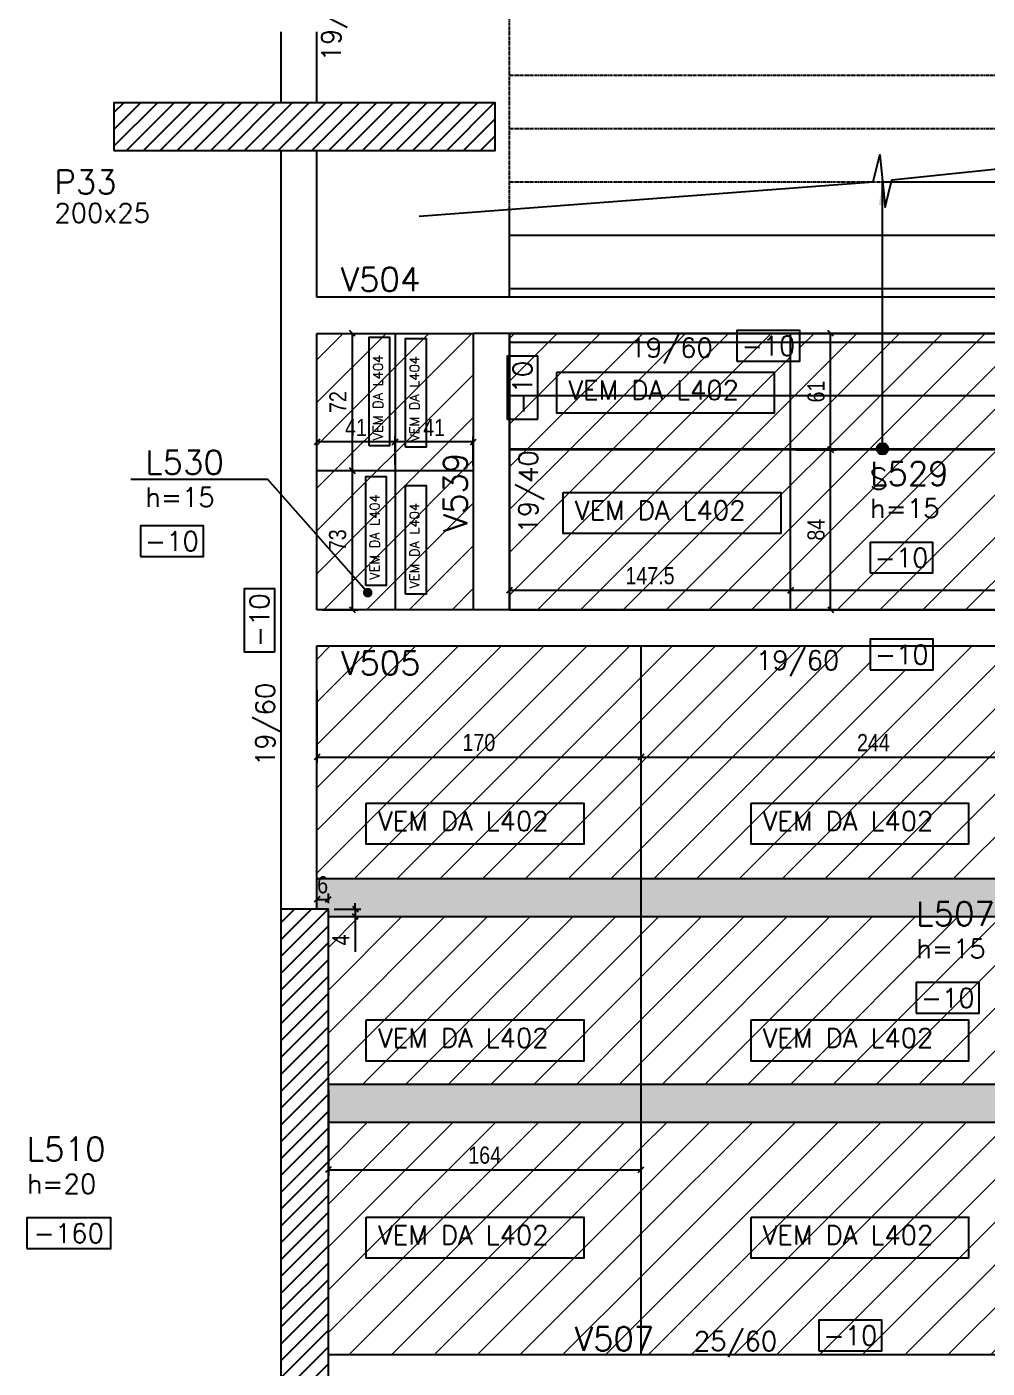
# Model space of a CAD drawing. Extents: x 1860 to 8661, y -614 to 3837.
# Drawn here: x 2781 to 3285, y 2561 to 3265 of the extents above; entities that cross this region are included whole.
import ezdxf
from ezdxf import colors
from ezdxf.entities.mleader import LeaderData, LeaderLine
from ezdxf.enums import TextEntityAlignment as Align
from ezdxf.math import Vec2, Vec3

# ---------------------------------------------------------------- set-up
doc = ezdxf.new("R2010")
doc.units = 0
doc.linetypes.add('DASHED', pattern=[0.75, 0.5, -0.25])
for name, color, linetype in [('COTA', 241, 'Continuous'), ('F-AUX', 2, 'Continuous'), ('F-ESCADAS', 2, 'Continuous'), ('F-LAJES-DIM', 2, 'Continuous'), ('F-LAJES-NOME', 4, 'Continuous'), ('F-PILARES-DIM', 172, 'Continuous'), ('F-PILARES-HACH', 174, 'Continuous'), ('F-PILARES-NOME', 170, 'Continuous'), ('F-PILARES-S', 170, 'Continuous'), ('F-VIGAS', 3, 'Continuous'), ('F-VIGAS-DIM', 2, 'Continuous'), ('F-VIGAS-NOME', 4, 'Continuous'), ('Painéis', 200, 'Continuous')]:
    doc.layers.add(name, color=color, linetype=linetype)
doc.layers.add('F-DESNIVEL-5', color=7, linetype='Continuous', true_color=0xadd6ff)
doc.layers.add('Hachura', color=251, linetype='Continuous', lineweight=9)
doc.styles.add('5385-ARQ-PB-BAS-PLA-TER-TORRE-A-106-TXT$0$R60-75', font='romans.shx', dxfattribs={"height": 0.1125})
doc.styles.add('COTA TECNICA-50', font='techl___.ttf', dxfattribs={"height": 9})
doc.styles.add('MCP', font='romans.shx')
doc.styles.add('ROMANS', font='romans.shx')
doc.styles.get("Standard").update_dxf_attribs({"font": 'arial.ttf'})
doc.dimstyles.new('COTA PAINEL-50', dxfattribs={"dimtxt": 9, "dimasz": 3, "dimexe": 3, "dimexo": 3, "dimgap": 3, "dimtad": 1, "dimdec": 1, "dimzin": 12, "dimdsep": 46, "dimtxsty": 'COTA TECNICA-50', "dimblk1": 'OBLIQUE', "dimblk2": 'OBLIQUE', "dimsah": 1, "dimcen": 0.9, "dimclrd": 4, "dimclre": 4, "dimclrt": 240, "dimadec": 1, "dimazin": 3, "dimtfac": 1, "dimtdec": 1, "dimtmove": 0, "dimatfit": 3, "dimfxl": 1, "dimtolj": 1, "dimtzin": 12, "dimarcsym": 0})
pattern_1 = [(45, (4153.2724, 6897.782), (-4.419417, 4.419417), [])]

# ---------------------------------------------------------------- blocks, each defined once
blk = doc.blocks.new('*U10')
at = {"layer": 'F-LAJES-DIM', "color": 1}
blk.add_lwpolyline([(0, 0), (33, 0), (33, 16), (0, 16)], close=True, dxfattribs=at)
at = {"layer": 'F-LAJES-DIM', "style": 'MCP'}
blk.add_attdef('DIM', text='', height=10, dxfattribs=at).set_placement((16.5, 8), align=Align.MIDDLE_CENTER)
blk = doc.blocks.new('*U9')
at = {"layer": 'F-LAJES-DIM', "color": 1}
blk.add_lwpolyline([(0, 0), (44, 0), (44, 16), (0, 16)], close=True, dxfattribs=at)
at = {"layer": 'F-LAJES-DIM', "style": 'MCP'}
blk.add_attdef('DIM', text='', height=10, dxfattribs=at).set_placement((22, 8), align=Align.MIDDLE_CENTER)
blk = doc.blocks.new('*U8')
at = {"layer": 'F-VIGAS-DIM', "color": 1}
blk.add_lwpolyline([(0, 0), (33, 0), (33, 16), (0, 16)], close=True, dxfattribs=at)
at = {"layer": 'F-VIGAS-DIM', "style": 'MCP'}
blk.add_attdef('DIM', text='', height=10, dxfattribs=at).set_placement((16.5, 8), align=Align.MIDDLE_CENTER)
blk = doc.blocks.new('_Dot')
at = {"color": 0, "linetype": 'ByBlock', "lineweight": -2}
blk.add_line((-0.5, 0), (-1, 0), dxfattribs=at)
at = {"color": 0, "linetype": 'ByBlock', "const_width": 0.5}
blk.add_lwpolyline([(-0.25, 0, 1), (0.25, 0, 1)], format="xyb", close=True, dxfattribs=at)
blk = doc.blocks.new('_Oblique')
at = {"color": 0, "linetype": 'ByBlock', "lineweight": -2}
blk.add_line((-0.5, -0.5), (0.5, 0.5), dxfattribs=at)
blk = doc.blocks.new('*D16')
at = {"layer": 'Defpoints', "color": 0, "transparency": 16777216}
for p in [(2933.27, 2920.08), (3103.27, 2920.08), (3103.27, 2882.02)]:
    blk.add_point(p, dxfattribs=at)
at = {"layer": 'Painéis', "color": 4, "lineweight": -2, "transparency": 16777216}
for p, q in [((2933.27, 2917.08), (2933.27, 2879.02)), ((3103.27, 2917.08), (3103.27, 2879.02)), ((2933.27, 2882.02), (3103.27, 2882.02))]:
    blk.add_line(p, q, dxfattribs=at)
at = {"layer": 'Painéis', "color": 4, "lineweight": -2, "transparency": 16777216, "xscale": 3, "yscale": 3, "zscale": 3, "rotation": 180}
blk.add_blockref('_Oblique', (2933.27, 2882.02), dxfattribs=at)
at = {"layer": 'Painéis', "color": 4, "lineweight": -2, "transparency": 16777216, "xscale": 3, "yscale": 3, "zscale": 3}
blk.add_blockref('_Oblique', (3103.27, 2882.02), dxfattribs=at)
at = {"layer": 'Painéis', "color": 240, "transparency": 16777216, "insert": (3018.27, 2889.61), "char_height": 9, "attachment_point": 5, "style": 'COTA TECNICA-50'}
blk.add_mtext('\\A1;170', dxfattribs=at)
blk = doc.blocks.new('*D17')
at = {"layer": 'Defpoints', "color": 0, "transparency": 16777216}
for p in [(3103.27, 2920.08), (3347.27, 2920.08), (3347.27, 2882.02)]:
    blk.add_point(p, dxfattribs=at)
at = {"layer": 'Painéis', "color": 4, "lineweight": -2, "transparency": 16777216}
for p, q in [((3103.27, 2917.08), (3103.27, 2879.02)), ((3347.27, 2917.08), (3347.27, 2879.02)), ((3103.27, 2882.02), (3347.27, 2882.02))]:
    blk.add_line(p, q, dxfattribs=at)
at = {"layer": 'Painéis', "color": 4, "lineweight": -2, "transparency": 16777216, "xscale": 3, "yscale": 3, "zscale": 3, "rotation": 180}
blk.add_blockref('_Oblique', (3103.27, 2882.02), dxfattribs=at)
at = {"layer": 'Painéis', "color": 4, "lineweight": -2, "transparency": 16777216, "xscale": 3, "yscale": 3, "zscale": 3}
blk.add_blockref('_Oblique', (3347.27, 2882.02), dxfattribs=at)
at = {"layer": 'Painéis', "color": 240, "transparency": 16777216, "insert": (3225.27, 2889.59), "char_height": 9, "attachment_point": 5, "style": 'COTA TECNICA-50'}
blk.add_mtext('\\A1;244', dxfattribs=at)
blk = doc.blocks.new('*D19')
at = {"layer": 'Defpoints', "color": 0, "transparency": 16777216}
for p in [(2933.27, 2802.28), (2939.27, 2807.34), (2939.27, 2802.28)]:
    blk.add_point(p, dxfattribs=at)
at = {"layer": 'Painéis', "color": 4, "lineweight": -2, "transparency": 16777216}
for p, q in [((2933.27, 2805.28), (2933.27, 2810.34)), ((2939.27, 2805.28), (2939.27, 2810.34)), ((2933.27, 2807.34), (2939.27, 2807.34))]:
    blk.add_line(p, q, dxfattribs=at)
at = {"layer": 'Painéis', "color": 4, "lineweight": -2, "transparency": 16777216, "xscale": 3, "yscale": 3, "zscale": 3, "rotation": 180}
blk.add_blockref('_Oblique', (2933.27, 2807.34), dxfattribs=at)
at = {"layer": 'Painéis', "color": 4, "lineweight": -2, "transparency": 16777216, "xscale": 3, "yscale": 3, "zscale": 3}
blk.add_blockref('_Oblique', (2939.27, 2807.34), dxfattribs=at)
at = {"layer": 'Painéis', "color": 240, "transparency": 16777216, "insert": (2936.27, 2814.93), "char_height": 9, "attachment_point": 5, "style": 'COTA TECNICA-50'}
blk.add_mtext('\\A1;6', dxfattribs=at)
blk = doc.blocks.new('*D20')
at = {"layer": 'Defpoints', "color": 0, "transparency": 16777216}
for p in [(2939.27, 2802.28), (2939.27, 2798.28), (2953.38, 2798.28)]:
    blk.add_point(p, dxfattribs=at)
at = {"layer": 'Painéis', "color": 4, "lineweight": -2, "transparency": 16777216}
for p, q in [((2942.27, 2802.28), (2956.38, 2802.28)), ((2953.38, 2802.28), (2953.38, 2805.28)), ((2953.38, 2802.28), (2953.38, 2798.28)), ((2942.27, 2798.28), (2956.38, 2798.28)), ((2953.38, 2798.28), (2953.38, 2779.77))]:
    blk.add_line(p, q, dxfattribs=at)
at = {"layer": 'Painéis', "color": 4, "lineweight": -2, "transparency": 16777216, "xscale": 3, "yscale": 3, "zscale": 3}
for p, rotation in [((2953.38, 2802.28), 270), ((2953.38, 2798.28), 90)]:
    blk.add_blockref('_Oblique', p, dxfattribs=dict(at, rotation=rotation))
at = {"layer": 'Painéis', "color": 240, "transparency": 16777216, "insert": (2945.81, 2786.03), "char_height": 9, "attachment_point": 5, "rotation": 90, "style": 'COTA TECNICA-50'}
blk.add_mtext('\\A1;4', dxfattribs=at)
blk = doc.blocks.new('*D21')
at = {"layer": 'Defpoints', "color": 0, "transparency": 16777216}
for p in [(2939.27, 2710.28), (3103.27, 2710.28), (3103.27, 2665.48)]:
    blk.add_point(p, dxfattribs=at)
at = {"layer": 'Painéis', "color": 4, "lineweight": -2, "transparency": 16777216}
for p, q in [((2939.27, 2707.28), (2939.27, 2662.48)), ((3103.27, 2707.28), (3103.27, 2662.48)), ((2939.27, 2665.48), (3103.27, 2665.48))]:
    blk.add_line(p, q, dxfattribs=at)
at = {"layer": 'Painéis', "color": 4, "lineweight": -2, "transparency": 16777216, "xscale": 3, "yscale": 3, "zscale": 3, "rotation": 180}
blk.add_blockref('_Oblique', (2939.27, 2665.48), dxfattribs=at)
at = {"layer": 'Painéis', "color": 4, "lineweight": -2, "transparency": 16777216, "xscale": 3, "yscale": 3, "zscale": 3}
blk.add_blockref('_Oblique', (3103.27, 2665.48), dxfattribs=at)
at = {"layer": 'Painéis', "color": 240, "transparency": 16777216, "insert": (3021.27, 2673.07), "char_height": 9, "attachment_point": 5, "style": 'COTA TECNICA-50'}
blk.add_mtext('\\A1;164', dxfattribs=at)
blk = doc.blocks.new('*D62')
at = {"layer": 'Defpoints', "color": 0, "transparency": 16777216}
for p in [(2933.27, 3032.28), (2951.86, 3032.28), (2933.27, 2959.28)]:
    blk.add_point(p, dxfattribs=at)
at = {"layer": 'Painéis', "color": 4, "lineweight": -2, "transparency": 16777216}
for p, q in [((2936.27, 3032.28), (2954.86, 3032.28)), ((2951.86, 2959.28), (2951.86, 3032.28)), ((2936.27, 2959.28), (2954.86, 2959.28))]:
    blk.add_line(p, q, dxfattribs=at)
at = {"layer": 'Painéis', "color": 4, "lineweight": -2, "transparency": 16777216, "xscale": 3, "yscale": 3, "zscale": 3}
for p, rotation in [((2951.86, 3032.28), 90), ((2951.86, 2959.28), 270)]:
    blk.add_blockref('_Oblique', p, dxfattribs=dict(at, rotation=rotation))
at = {"layer": 'Painéis', "color": 240, "transparency": 16777216, "insert": (2944.16, 2995.78), "char_height": 9, "attachment_point": 5, "rotation": 90, "style": 'COTA TECNICA-50'}
blk.add_mtext('\\A1;73', dxfattribs=at)
blk = doc.blocks.new('*D63')
at = {"layer": 'Defpoints', "color": 0, "transparency": 16777216}
for p in [(2933.27, 3104.28), (2951.86, 3104.28), (2933.27, 3032.28)]:
    blk.add_point(p, dxfattribs=at)
at = {"layer": 'Painéis', "color": 4, "lineweight": -2, "transparency": 16777216}
for p, q in [((2936.27, 3104.28), (2954.86, 3104.28)), ((2951.86, 3032.28), (2951.86, 3104.28)), ((2936.27, 3032.28), (2954.86, 3032.28))]:
    blk.add_line(p, q, dxfattribs=at)
at = {"layer": 'Painéis', "color": 4, "lineweight": -2, "transparency": 16777216, "xscale": 3, "yscale": 3, "zscale": 3}
for p, rotation in [((2951.86, 3104.28), 90), ((2951.86, 3032.28), 270)]:
    blk.add_blockref('_Oblique', p, dxfattribs=dict(at, rotation=rotation))
at = {"layer": 'Painéis', "color": 240, "transparency": 16777216, "insert": (2944.29, 3068.28), "char_height": 9, "attachment_point": 5, "rotation": 90, "style": 'COTA TECNICA-50'}
blk.add_mtext('\\A1;72', dxfattribs=at)
blk = doc.blocks.new('*D64')
at = {"layer": 'Defpoints', "color": 0, "transparency": 16777216}
for p in [(2974.27, 3047.34), (2974.27, 3032.28), (3015.27, 3031.78)]:
    blk.add_point(p, dxfattribs=at)
at = {"layer": 'Painéis', "color": 4, "lineweight": -2, "transparency": 16777216}
for p, q in [((2974.27, 3035.28), (2974.27, 3050.34)), ((3015.27, 3034.78), (3015.27, 3050.34)), ((3015.27, 3047.34), (2974.27, 3047.34))]:
    blk.add_line(p, q, dxfattribs=at)
at = {"layer": 'Painéis', "color": 4, "lineweight": -2, "transparency": 16777216, "xscale": 3, "yscale": 3, "zscale": 3, "rotation": 180}
blk.add_blockref('_Oblique', (2974.27, 3047.34), dxfattribs=at)
at = {"layer": 'Painéis', "color": 4, "lineweight": -2, "transparency": 16777216, "xscale": 3, "yscale": 3, "zscale": 3}
blk.add_blockref('_Oblique', (3015.27, 3047.34), dxfattribs=at)
at = {"layer": 'Painéis', "color": 240, "transparency": 16777216, "insert": (2994.77, 3054.9), "char_height": 9, "attachment_point": 5, "style": 'COTA TECNICA-50'}
blk.add_mtext('\\A1;41', dxfattribs=at)
blk = doc.blocks.new('*D65')
at = {"layer": 'Defpoints', "color": 0, "transparency": 16777216}
for p in [(2933.27, 3047.34), (2933.27, 3031.78), (2974.27, 3032.28)]:
    blk.add_point(p, dxfattribs=at)
at = {"layer": 'Painéis', "color": 4, "lineweight": -2, "transparency": 16777216}
for p, q in [((2933.27, 3034.78), (2933.27, 3050.34)), ((2974.27, 3035.28), (2974.27, 3050.34)), ((2974.27, 3047.34), (2933.27, 3047.34))]:
    blk.add_line(p, q, dxfattribs=at)
at = {"layer": 'Painéis', "color": 4, "lineweight": -2, "transparency": 16777216, "xscale": 3, "yscale": 3, "zscale": 3, "rotation": 180}
blk.add_blockref('_Oblique', (2933.27, 3047.34), dxfattribs=at)
at = {"layer": 'Painéis', "color": 4, "lineweight": -2, "transparency": 16777216, "xscale": 3, "yscale": 3, "zscale": 3}
blk.add_blockref('_Oblique', (2974.27, 3047.34), dxfattribs=at)
at = {"layer": 'Painéis', "color": 240, "transparency": 16777216, "insert": (2953.77, 3054.9), "char_height": 9, "attachment_point": 5, "style": 'COTA TECNICA-50'}
blk.add_mtext('\\A1;41', dxfattribs=at)
blk = doc.blocks.new('*D66')
at = {"layer": 'Defpoints', "color": 0, "transparency": 16777216}
for p in [(3181.77, 2969.53), (3034.27, 2959.28), (3181.77, 2959.28)]:
    blk.add_point(p, dxfattribs=at)
at = {"layer": 'Painéis', "color": 4, "lineweight": -2, "transparency": 16777216}
for p, q in [((3034.27, 2962.28), (3034.27, 2972.53)), ((3181.77, 2962.28), (3181.77, 2972.53)), ((3034.27, 2969.53), (3181.77, 2969.53))]:
    blk.add_line(p, q, dxfattribs=at)
at = {"layer": 'Painéis', "color": 4, "lineweight": -2, "transparency": 16777216, "xscale": 3, "yscale": 3, "zscale": 3, "rotation": 180}
blk.add_blockref('_Oblique', (3034.27, 2969.53), dxfattribs=at)
at = {"layer": 'Painéis', "color": 4, "lineweight": -2, "transparency": 16777216, "xscale": 3, "yscale": 3, "zscale": 3}
blk.add_blockref('_Oblique', (3181.77, 2969.53), dxfattribs=at)
at = {"layer": 'Painéis', "color": 240, "transparency": 16777216, "insert": (3108.02, 2977.12), "char_height": 9, "attachment_point": 5, "style": 'COTA TECNICA-50'}
blk.add_mtext('\\A1;147.5', dxfattribs=at)
blk = doc.blocks.new('*D67')
at = {"layer": 'Defpoints', "color": 0, "transparency": 16777216}
for p in [(3425.77, 2969.53), (3181.77, 2959.28), (3425.77, 2959.28)]:
    blk.add_point(p, dxfattribs=at)
at = {"layer": 'Painéis', "color": 4, "lineweight": -2, "transparency": 16777216}
for p, q in [((3181.77, 2962.28), (3181.77, 2972.53)), ((3425.77, 2962.28), (3425.77, 2972.53)), ((3181.77, 2969.53), (3425.77, 2969.53))]:
    blk.add_line(p, q, dxfattribs=at)
at = {"layer": 'Painéis', "color": 4, "lineweight": -2, "transparency": 16777216, "xscale": 3, "yscale": 3, "zscale": 3, "rotation": 180}
blk.add_blockref('_Oblique', (3181.77, 2969.53), dxfattribs=at)
at = {"layer": 'Painéis', "color": 4, "lineweight": -2, "transparency": 16777216, "xscale": 3, "yscale": 3, "zscale": 3}
blk.add_blockref('_Oblique', (3425.77, 2969.53), dxfattribs=at)
at = {"layer": 'Painéis', "color": 240, "transparency": 16777216, "insert": (3303.77, 2977.09), "char_height": 9, "attachment_point": 5, "style": 'COTA TECNICA-50'}
blk.add_mtext('\\A1;244', dxfattribs=at)
blk = doc.blocks.new('*D68')
at = {"layer": 'Defpoints', "color": 0, "transparency": 16777216}
for p in [(3181.77, 3043.28), (3202.77, 3043.28), (3181.77, 2959.28)]:
    blk.add_point(p, dxfattribs=at)
at = {"layer": 'Painéis', "color": 4, "lineweight": -2, "transparency": 16777216}
for p, q in [((3184.77, 3043.28), (3205.77, 3043.28)), ((3202.77, 2959.28), (3202.77, 3043.28)), ((3184.77, 2959.28), (3205.77, 2959.28))]:
    blk.add_line(p, q, dxfattribs=at)
at = {"layer": 'Painéis', "color": 4, "lineweight": -2, "transparency": 16777216, "xscale": 3, "yscale": 3, "zscale": 3}
for p, rotation in [((3202.77, 3043.28), 90), ((3202.77, 2959.28), 270)]:
    blk.add_blockref('_Oblique', p, dxfattribs=dict(at, rotation=rotation))
at = {"layer": 'Painéis', "color": 240, "transparency": 16777216, "insert": (3195.18, 3001.28), "char_height": 9, "attachment_point": 5, "rotation": 90, "style": 'COTA TECNICA-50'}
blk.add_mtext('\\A1;84', dxfattribs=at)
blk = doc.blocks.new('*D69')
at = {"layer": 'Defpoints', "color": 0, "transparency": 16777216}
for p in [(3181.77, 3104.28), (3202.77, 3104.28), (3181.77, 3043.28)]:
    blk.add_point(p, dxfattribs=at)
at = {"layer": 'Painéis', "color": 4, "lineweight": -2, "transparency": 16777216}
for p, q in [((3184.77, 3104.28), (3205.77, 3104.28)), ((3202.77, 3043.28), (3202.77, 3104.28)), ((3184.77, 3043.28), (3205.77, 3043.28))]:
    blk.add_line(p, q, dxfattribs=at)
at = {"layer": 'Painéis', "color": 4, "lineweight": -2, "transparency": 16777216, "xscale": 3, "yscale": 3, "zscale": 3}
for p, rotation in [((3202.77, 3104.28), 90), ((3202.77, 3043.28), 270)]:
    blk.add_blockref('_Oblique', p, dxfattribs=dict(at, rotation=rotation))
at = {"layer": 'Painéis', "color": 240, "transparency": 16777216, "insert": (3195.18, 3073.78), "char_height": 9, "attachment_point": 5, "rotation": 90, "style": 'COTA TECNICA-50'}
blk.add_mtext('\\A1;61', dxfattribs=at)

msp = doc.modelspace()

# ---------------------------------------------------------------- hatches: boundary and pattern name
at = {"layer": 'F-AUX'}
h = msp.add_hatch(color=1, dxfattribs=at)
edge = h.paths.add_edge_path()
edge.add_arc((3230.02, 3043.78), 3, 0, 360)
at = {"layer": 'F-PILARES-HACH', "linetype": 'Continuous'}
h = msp.add_hatch(dxfattribs=at)
h.set_pattern_fill('ANSI31', color=256, scale=50, style=0)
h.set_pattern_definition(pattern_1)
h.paths.add_polyline_path([(2826.77, 3200.28), (3026.77, 3200.28), (3026.77, 3225.28), (2826.77, 3225.28)], flags=16)
h = msp.add_hatch(dxfattribs=at)
h.set_pattern_fill('ANSI31', color=256, scale=50, style=0)
h.set_pattern_definition(pattern_1)
h.paths.add_polyline_path([(2914.27, 2504.28), (2939.27, 2504.28), (2939.27, 2802.28), (2914.27, 2802.28)], flags=16)
at = {"layer": 'Hachura'}
h = msp.add_hatch(dxfattribs=at)
h.set_pattern_fill('ANSI31', color=256, scale=5)
h.paths.add_polyline_path([(2974.27, 3032.28), (2974.27, 3104.28), (2933.27, 3104.28), (2933.27, 3032.28)])
h = msp.add_hatch(dxfattribs=at)
h.set_pattern_fill('ANSI31', color=256, scale=5)
h.paths.add_polyline_path([(3015.27, 3032.28), (3015.27, 3104.28), (2974.27, 3104.28), (2974.27, 3032.28)])
h = msp.add_hatch(dxfattribs=at)
h.set_pattern_fill('ANSI31', color=256, scale=5)
h.paths.add_polyline_path([(3034.27, 3043.28), (3181.77, 3043.28), (3181.77, 3104.28), (3034.27, 3104.28)])
h = msp.add_hatch(dxfattribs=at)
h.set_pattern_fill('ANSI31', color=256, scale=5)
h.paths.add_polyline_path([(3425.77, 3104.28), (3186.65, 3104.28), (3186.65, 3089.78), (3181.77, 3089.78), (3181.77, 3043.28), (3425.77, 3043.28)])
h = msp.add_hatch(dxfattribs=at)
h.set_pattern_fill('ANSI31', color=256, scale=5)
h.paths.add_polyline_path([(3181.77, 2959.28), (3181.77, 3043.28), (3034.27, 3043.28), (3034.27, 2959.28)])
h = msp.add_hatch(dxfattribs=at)
h.set_pattern_fill('ANSI31', color=256, scale=5)
h.paths.add_polyline_path([(3181.77, 3043.28), (3181.77, 2959.28), (3425.77, 2959.28), (3425.77, 3043.28)])
h = msp.add_hatch(dxfattribs=at)
h.set_pattern_fill('ANSI31', color=256, scale=5)
h.paths.add_polyline_path([(2933.27, 2959.28), (2974.27, 2959.28), (2974.27, 3032.28), (2933.27, 3032.28)])
h = msp.add_hatch(dxfattribs=at)
h.set_pattern_fill('ANSI31', color=256, scale=5)
h.paths.add_polyline_path([(2974.27, 3032.28), (2974.27, 2959.28), (3015.27, 2959.28), (3015.27, 3032.28)])
h = msp.add_hatch(dxfattribs=at)
h.set_pattern_fill('ANSI31', color=256, scale=5)
h.paths.add_polyline_path([(3103.27, 2818.28), (3103.27, 2940.28), (2933.27, 2940.28), (2933.27, 2818.28)])
h = msp.add_hatch(dxfattribs=at)
h.set_pattern_fill('ANSI31', color=256, scale=5)
h.paths.add_polyline_path([(3347.27, 2818.28), (3347.27, 2940.28), (3256.63, 2940.28), (3256.63, 2927.78), (3223.63, 2927.78), (3223.63, 2940.28), (3103.27, 2940.28), (3103.27, 2818.28)])
at = {"layer": 'Hachura', "linetype": 'ByBlock'}
h = msp.add_hatch(color=256, dxfattribs=at)
h.dxf.hatch_style = 1
h.paths.add_polyline_path([(3103.27, 2798.28), (3103.27, 2818.28), (2933.27, 2818.28), (2933.27, 2802.28), (2939.27, 2802.28), (2939.27, 2798.28)])
h = msp.add_hatch(color=256, dxfattribs=at)
h.dxf.hatch_style = 1
h.paths.add_polyline_path([(3347.27, 2798.28), (3347.27, 2818.28), (3103.27, 2818.28), (3103.27, 2798.28)])
at = {"layer": 'Hachura'}
h = msp.add_hatch(dxfattribs=at)
h.set_pattern_fill('ANSI31', color=256, scale=5)
h.paths.add_polyline_path([(3103.27, 2710.28), (3103.27, 2798.28), (2939.27, 2798.28), (2939.27, 2710.28)])
h = msp.add_hatch(dxfattribs=at)
h.set_pattern_fill('ANSI31', color=256, scale=5)
h.paths.add_polyline_path([(3347.27, 2710.28), (3347.27, 2798.28), (3103.27, 2798.28), (3103.27, 2710.28)])
at = {"layer": 'Hachura', "linetype": 'ByBlock'}
h = msp.add_hatch(color=256, dxfattribs=at)
h.dxf.hatch_style = 1
h.paths.add_polyline_path([(2939.27, 2710.28), (2939.27, 2690.28), (3103.27, 2690.28), (3103.27, 2710.28)])
h = msp.add_hatch(color=256, dxfattribs=at)
h.dxf.hatch_style = 1
h.paths.add_polyline_path([(3347.27, 2690.28), (3347.27, 2710.28), (3103.27, 2710.28), (3103.27, 2690.28)])
at = {"layer": 'Hachura'}
h = msp.add_hatch(dxfattribs=at)
h.set_pattern_fill('ANSI31', color=256, scale=5)
h.paths.add_polyline_path([(2939.27, 2690.28), (2939.27, 2568.28), (3103.27, 2568.28), (3103.27, 2690.28)])
h = msp.add_hatch(dxfattribs=at)
h.set_pattern_fill('ANSI31', color=256, scale=5)
h.paths.add_polyline_path([(3347.27, 2690.28), (3103.27, 2690.28), (3103.27, 2568.28), (3347.27, 2568.28)])

# ---------------------------------------------------------------- linework, layer by layer
at = {"layer": 'COTA'}
for points in [[(2960.65, 3045.23), (2960.65, 3102.3), (2971.42, 3102.3), (2971.42, 3045.23)], [(2979.78, 3044.54), (2979.78, 3101.61), (2990.55, 3101.61), (2990.55, 3044.54)], [(3059.09, 3083.94), (3173.22, 3083.94), (3173.22, 3062.39), (3059.09, 3062.39)], [(2958.9, 2972.07), (2958.9, 3029.13), (2969.67, 3029.13), (2969.67, 2972.07)], [(2979.78, 2967.48), (2979.78, 3024.55), (2990.55, 3024.55), (2990.55, 2967.48)], [(3062.48, 3020.87), (3176.61, 3020.87), (3176.61, 2999.32), (3062.48, 2999.32)], [(2959.18, 2857.79), (3073.31, 2857.79), (3073.31, 2836.24), (2959.18, 2836.24)], [(3161.04, 2857.79), (3275.18, 2857.79), (3275.18, 2836.24), (3161.04, 2836.24)], [(2959.18, 2744.06), (3073.31, 2744.06), (3073.31, 2722.51), (2959.18, 2722.51)], [(3161.04, 2744.06), (3275.18, 2744.06), (3275.18, 2722.51), (3161.04, 2722.51)], [(2959.18, 2640.56), (3073.31, 2640.56), (3073.31, 2619.02), (2959.18, 2619.02)], [(3161.04, 2640.56), (3275.18, 2640.56), (3275.18, 2619.02), (3161.04, 2619.02)]]:
    msp.add_lwpolyline(points, close=True, dxfattribs=at)
at = {"layer": 'F-AUX'}
for p, q in [((3230.02, 3183.78), (3425.77, 3183.78)), ((3034.27, 3123.28), (3034.27, 3169.44)), ((3034.27, 3155.78), (3425.77, 3155.78)), ((3034.27, 3127.78), (3425.77, 3127.78)), ((3034.27, 3099.78), (3425.77, 3099.78)), ((3034.27, 3071.78), (3425.77, 3071.78)), ((3034.27, 3043.78), (3425.77, 3043.78))]:
    msp.add_line(p, q, dxfattribs=at)
at = {"layer": 'F-AUX', "color": 1}
for points in [[(2986.95, 3165.89), (3225.05, 3183.75), (3228.59, 3197.94), (3231.45, 3170.61), (3235, 3184.79), (3476.74, 3210.1)], [(3230.02, 3043.78), (3230.02, 3184.27)]]:
    msp.add_lwpolyline(points, dxfattribs=at)
msp.add_circle((3230.02, 3043.78), 3, dxfattribs=at)
msp.add_solid([(3232.07, 3171.73), (3230.07, 3183.73), (3228.07, 3171.73)], dxfattribs=at)
at = {"layer": 'F-DESNIVEL-5', "linetype": 'Continuous'}
msp.add_solid([(2914.27, 2783.28), (2914.27, 2523.28), (2914.27, 2783.28)], dxfattribs=at)
at = {"layer": 'F-ESCADAS', "color": 1, "linetype": 'DASHED'}
for p, q in [((3034.27, 3169.44), (3034.27, 3295.78)), ((3034.27, 3239.78), (3425.77, 3239.78)), ((3034.27, 3211.78), (3425.77, 3211.78)), ((3034.27, 3183.78), (3230.02, 3183.78))]:
    msp.add_line(p, q, dxfattribs=at)
at = {"layer": 'F-PILARES-S', "linetype": 'Continuous'}
for points in [[(2826.77, 3200.28), (3026.77, 3200.28), (3026.77, 3225.28), (2826.77, 3225.28), (2826.77, 3200.28)], [(2914.27, 2504.28), (2939.27, 2504.28), (2939.27, 2802.28), (2914.27, 2802.28), (2914.27, 2504.28)]]:
    msp.add_lwpolyline(points, dxfattribs=at)
at = {"layer": 'F-VIGAS'}
for points in [[(2914.27, 3262.53), (2914.27, 3225.28)], [(2933.27, 3225.28), (2933.27, 3262.53)], [(2914.27, 3200.28), (2914.27, 3113.78)], [(2933.27, 3123.28), (2933.27, 3200.28)], [(3024.77, 3123.28), (2933.27, 3123.28)], [(3425.77, 3123.28), (3024.77, 3123.28)], [(2914.27, 3113.78), (2914.27, 2949.78)], [(2933.27, 2959.28), (2933.27, 3104.28)], [(2933.27, 3104.28), (3015.27, 3104.28)], [(3015.27, 3104.28), (3015.27, 2959.28)], [(3034.27, 3104.28), (3015.27, 3104.28)], [(3034.27, 3104.28), (3425.77, 3104.28)], [(3034.27, 2959.28), (3034.27, 3104.28)], [(3015.27, 2959.28), (2933.27, 2959.28)], [(3034.27, 2959.28), (3015.27, 2959.28)], [(3425.77, 2959.28), (3034.27, 2959.28)], [(2914.27, 2949.78), (2914.27, 2802.28)], [(2933.27, 2802.28), (2933.27, 2940.28)], [(2933.27, 2940.28), (3024.77, 2940.28)], [(3024.77, 2940.28), (3425.77, 2940.28)], [(3591.27, 2568.28), (2939.27, 2568.28)]]:
    msp.add_lwpolyline(points, dxfattribs=at)
at = {"layer": 'Painéis'}
for p, q in [((2933.27, 3104.28), (3015.27, 3104.28)), ((2933.27, 2959.28), (2933.27, 3104.28)), ((2974.27, 3104.28), (2974.27, 2959.28)), ((3015.27, 3104.28), (3015.27, 2959.28)), ((3425.77, 3104.28), (3034.27, 3104.28)), ((3034.27, 3104.28), (3034.27, 2959.28)), ((3181.77, 2959.28), (3181.77, 3104.28)), ((3425.77, 3043.28), (3034.27, 3043.28)), ((2933.27, 3032.28), (3015.27, 3032.28)), ((3015.27, 2959.28), (2933.27, 2959.28)), ((3034.27, 2959.28), (3425.77, 2959.28)), ((2933.27, 2940.28), (3591.27, 2940.28)), ((3103.27, 2940.28), (3103.27, 2568.28)), ((2933.27, 2818.28), (3591.27, 2818.28)), ((2939.27, 2798.28), (3591.27, 2798.28)), ((3591.27, 2710.28), (2939.27, 2710.28)), ((3591.27, 2690.28), (2939.27, 2690.28)), ((3591.27, 2568.28), (2939.27, 2568.28))]:
    msp.add_line(p, q, dxfattribs=at)

# ---------------------------------------------------------------- block references
at = {"layer": 'F-LAJES-DIM', "linetype": 'Continuous'}
for name, p, values in [('*U10', (2840.7, 2987.27), {'DIM': '-10'}), ('*U10', (3223.48, 2978.59), {'DIM': '-10'}), ('*U10', (3247.72, 2747.63), {'DIM': '-10'}), ('*U9', (2781.08, 2624.17), {'DIM': '-160'})]:
    msp.add_blockref(name, p, dxfattribs=at).add_auto_attribs(values)
at = {"layer": 'F-VIGAS-DIM', "linetype": 'Continuous'}
for p in [(3153.65, 3089.78), (3223.63, 2927.78), (3196.65, 2570.51)]:
    msp.add_blockref('*U8', p, dxfattribs=at).add_auto_attribs({'DIM': '-10'})
at = {"layer": 'F-VIGAS-DIM', "linetype": 'Continuous', "rotation": 90}
for p in [(3049.15, 3059.28), (2911.15, 2937.28)]:
    msp.add_blockref('*U8', p, dxfattribs=at).add_auto_attribs({'DIM': '-10'})

# ---------------------------------------------------------------- texts
at = {"layer": 'COTA', "style": 'ROMANS'}
for p in [(2967.85, 3048.27), (2986.98, 3047.58), (2966.1, 2975.1), (2986.98, 2970.51)]:
    msp.add_text('VEM DA L404', height=5, rotation=90, dxfattribs=at).set_placement(p)
for p in [(3065.15, 3069.54), (3068.55, 3006.47), (2965.25, 2843.39), (3167.11, 2843.39), (2965.25, 2729.66), (3167.11, 2729.66), (2965.25, 2626.16), (3167.11, 2626.16)]:
    msp.add_text('VEM DA L402', height=10, dxfattribs=at).set_placement(p)
at = {"layer": 'F-AUX', "style": '5385-ARQ-PB-BAS-PLA-TER-TORRE-A-106-TXT$0$R60-75'}
msp.add_text('S', height=11.25, dxfattribs=at).set_placement((3223.22, 3022.41))
at = {"layer": 'F-LAJES-DIM', "linetype": 'Continuous', "style": 'MCP'}
for s, p in [('h=15', (2843.21, 3013.38)), ('h=15', (3223.48, 3007.49)), ('h=15', (3247.72, 2776.53)), ('h=20', (2781.08, 2653.07))]:
    msp.add_text(s, height=10, dxfattribs=at).set_placement(p)
at = {"layer": 'F-LAJES-NOME', "linetype": 'Continuous', "style": 'MCP'}
for s, p in [('L530', (2843.21, 3030.38)), ('L529', (3223.48, 3024.49)), ('L507', (3247.72, 2793.53)), ('L510', (2781.08, 2670.07))]:
    msp.add_text(s, height=12.5, dxfattribs=at).set_placement(p)
at = {"layer": 'F-PILARES-DIM', "linetype": 'Continuous', "style": 'MCP'}
msp.add_text('200x25', height=10, dxfattribs=at).set_placement((2795.55, 3162.5))
at = {"layer": 'F-PILARES-NOME', "linetype": 'Continuous', "style": 'MCP'}
msp.add_text('P33', height=12.5, dxfattribs=at).set_placement((2795.55, 3177.5))
at = {"layer": 'F-VIGAS-DIM', "linetype": 'Continuous', "style": 'MCP'}
for s, p in [('19/60', (2945.77, 3247.03)), ('19/40', (3049.15, 2999.28)), ('19/60', (2911.15, 2877.28))]:
    msp.add_text(s, height=10, rotation=90, dxfattribs=at).set_placement(p)
for s, p in [('19/60', (3097.27, 3091.78)), ('19/60', (3163.63, 2927.78)), ('25/60', (3131.03, 2570.51))]:
    msp.add_text(s, height=10, dxfattribs=at).set_placement(p)
at = {"layer": 'F-VIGAS-NOME', "linetype": 'Continuous', "style": 'MCP'}
for s, p in [('V504', (2945.77, 3126.41)), ('V505', (2945.92, 2925.1)), ('V507', (3068.53, 2570.51))]:
    msp.add_text(s, height=12.5, dxfattribs=at).set_placement(p)
msp.add_text('V539', height=12.5, rotation=90, dxfattribs=at).set_placement((3012.15, 2999.95))

# ---------------------------------------------------------------- dimensions: what is measured, and where the dimension line sits
at = {"layer": 'Painéis'}
for base, p1, p2, picture, middle in [((2951.86, 3104.28), (2933.27, 3032.28), (2933.27, 3104.28), '*D63', (2944.29, 3068.28)), ((3202.77, 3104.28), (3181.77, 3043.28), (3181.77, 3104.28), '*D69', (3195.18, 3073.78))]:
    dim = msp.add_linear_dim(base=base, p1=p1, p2=p2, angle=90, dimstyle='COTA PAINEL-50', override={"dimtmove": 1}, dxfattribs=at)
    dim.commit()
    dim.dimension.update_dxf_attribs({"geometry": picture, "text_midpoint": middle})
for base, p1, p2, picture, middle in [((2933.27, 3047.34), (2974.27, 3032.28), (2933.27, 3031.78), '*D65', (2953.77, 3054.9)), ((3425.77, 2969.53), (3181.77, 2959.28), (3425.77, 2959.28), '*D67', (3303.77, 2977.09)), ((3347.27, 2882.02), (3103.27, 2920.08), (3347.27, 2920.08), '*D17', (3225.27, 2889.59))]:
    dim = msp.add_linear_dim(base=base, p1=p1, p2=p2, dimstyle='COTA PAINEL-50', override={"dimtmove": 1}, dxfattribs=at)
    dim.commit()
    dim.dimension.update_dxf_attribs({"geometry": picture, "text_midpoint": middle})
for base, p1, p2, picture, middle in [((2974.27, 3047.34), (3015.27, 3031.78), (2974.27, 3032.28), '*D64', (2994.77, 3054.9)), ((3181.77, 2969.53), (3034.27, 2959.28), (3181.77, 2959.28), '*D66', (3108.02, 2977.12)), ((3103.27, 2882.02), (2933.27, 2920.08), (3103.27, 2920.08), '*D16', (3018.27, 2889.61)), ((3103.27, 2665.48), (2939.27, 2710.28), (3103.27, 2710.28), '*D21', (3021.27, 2673.07))]:
    dim = msp.add_linear_dim(base=base, p1=p1, p2=p2, dimstyle='COTA PAINEL-50', dxfattribs=at)
    dim.commit()
    dim.dimension.update_dxf_attribs({"geometry": picture, "text_midpoint": middle})
for base, p1, p2, picture, middle in [((3202.77, 3043.28), (3181.77, 2959.28), (3181.77, 3043.28), '*D68', (3195.18, 3001.28)), ((2951.86, 3032.28), (2933.27, 2959.28), (2933.27, 3032.28), '*D62', (2944.16, 2995.78)), ((2953.38, 2798.28), (2939.27, 2802.28), (2939.27, 2798.28), '*D20', (2945.81, 2786.03))]:
    dim = msp.add_linear_dim(base=base, p1=p1, p2=p2, angle=90, dimstyle='COTA PAINEL-50', dxfattribs=at)
    dim.commit()
    dim.dimension.update_dxf_attribs({"geometry": picture, "text_midpoint": middle})
dim = msp.add_linear_dim(base=(2939.27, 2807.34), p1=(2933.27, 2802.28), p2=(2939.27, 2802.28), dimstyle='COTA PAINEL-50', dxfattribs=at)
dim.commit()
dim.dimension.update_dxf_attribs({"geometry": '*D19', "text_midpoint": (2936.27, 2807.34), "dimtype": 160})

# ---------------------------------------------------------------- leaders
at = {"layer": 'F-AUX', "color": 1}
ml = msp.add_multileader_mtext('Standard', dxfattribs=at)
ml.set_content('', color=1)
ml.set_leader_properties()
ml.set_arrow_properties(name='DOT')
ml.build(insert=Vec2(0, 0))
ml.multileader.update_dxf_attribs({"text_right_attachment_type": 6, "text_top_attachment_type": 0, "text_bottom_attachment_type": 0, "dogleg_length": 0.36, "arrow_head_size": 5})
ctx = ml.context
ctx.base_point, ctx.char_height, ctx.arrow_head_size, ctx.landing_gap_size, ctx.plane_origin = Vec3(2835.61, 3027.69), 0.18, 5, 0.09, Vec3(2959.92, 2968.26)
ctx.right_attachment, ctx.text_align_type = 6, 2
notes = []
notes.append((ctx, [(0, (1, 1, 0), (2907.48, 3027.6), (-1, 0), 71.7, [(0, [(2959.92, 2968.26)], 256, [])])]))
ctx.mtext.insert, ctx.mtext.alignment, ctx.mtext.flow_direction = Vec3(2835.7, 3027.78), 3, 5
for ctx, leaders in notes:
    for number, flags, end, landing, length, lines in leaders:
        leader = LeaderData()
        leader.index, (leader.has_last_leader_line, leader.has_dogleg_vector, leader.attachment_direction) = number, flags
        leader.last_leader_point, leader.dogleg_vector, leader.dogleg_length = Vec3(end), Vec3(landing), length
        for number, points, colour, breaks in lines:
            line = LeaderLine()
            line.index, line.vertices, line.color, line.breaks = number, Vec3.list(points), colors.encode_raw_color(colour), breaks
            leader.lines.append(line)
        ctx.leaders.append(leader)

doc.saveas('drawing.dxf')
